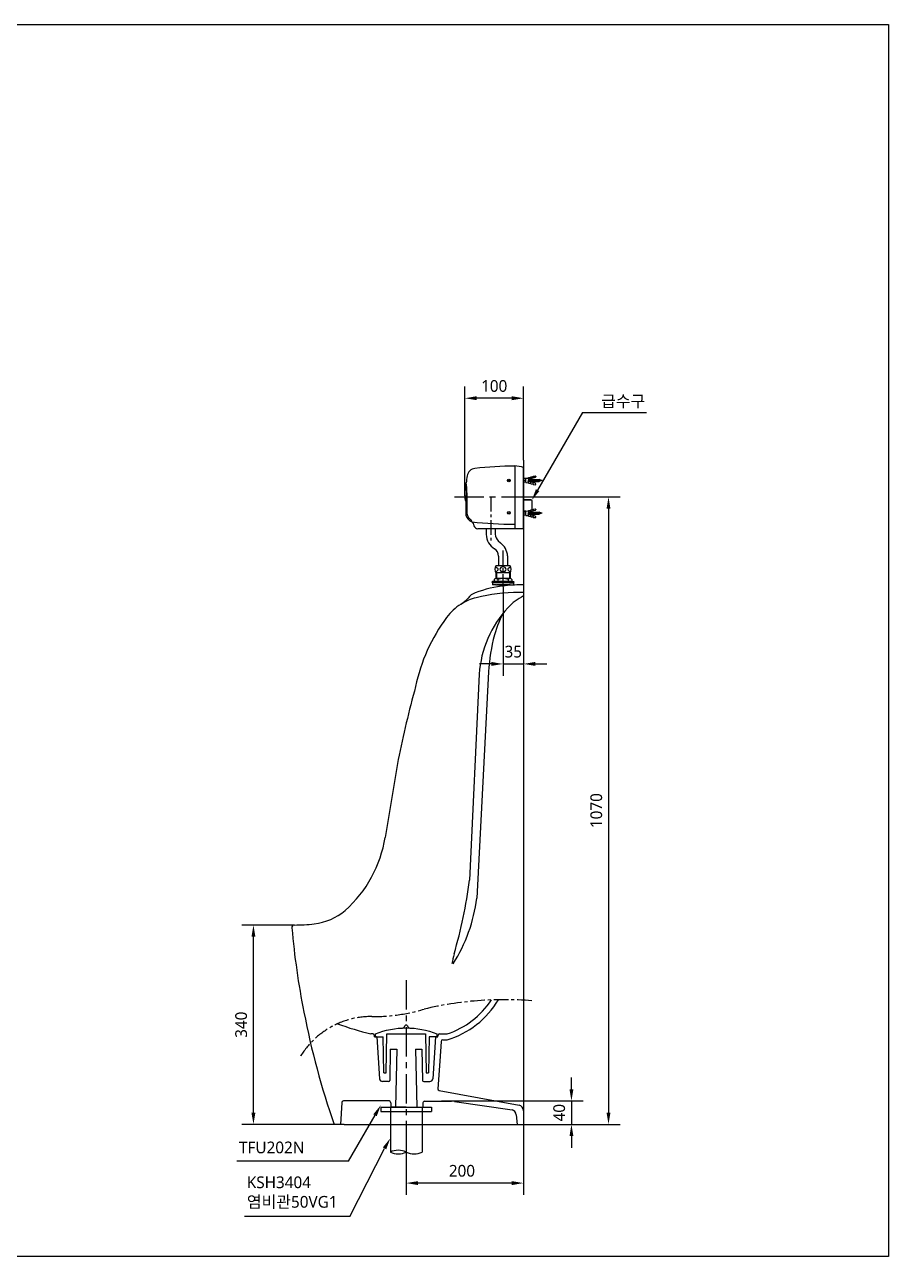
# Model space of a CAD drawing. Extents: x 56 to 5701, y -2170 to 2130.
# Drawn here: x 1683 to 3156, y 30 to 2130 of the extents above; entities that cross this region are included whole.
import ezdxf

# ---------------------------------------------------------------- set-up
doc = ezdxf.new("R2010")
doc.units = 0
doc.header["$LTSCALE"] = 20
doc.header["$MEASUREMENT"] = 0
doc.linetypes.add('Amconstr', pattern=[9999, 9999, 0])
doc.linetypes.add('CENTER', pattern=[2, 1.25, -0.25, 0.25, -0.25])
doc.layers.get('0').update_dxf_attribs({"linetype": 'CONTINUOUS'})
doc.layers.get('DEFPOINTS').update_dxf_attribs({"linetype": 'CONTINUOUS'})
for name, color, linetype in [('1', 1, 'CONTINUOUS'), ('3', 3, 'CONTINUOUS'), ('4', 4, 'CONTINUOUS'), ('5', 5, 'CONTINUOUS'), ('6', 6, 'CONTINUOUS'), ('CENTER', 2, 'CENTER'), ('FAUCET', 4, 'CONTINUOUS')]:
    doc.layers.add(name, color=color, linetype=linetype)
doc.layers.add('AM_CL', color=1, linetype='Amconstr', lineweight=15)
doc.styles.get("Standard").update_dxf_attribs({"font": 'NanumGothic.ttf'})
doc.dimstyles.get("Standard").update_dxf_attribs({"dimtxt": 0.18, "dimasz": 0.18, "dimexe": 0.18, "dimexo": 0.0625, "dimgap": 0.09, "dimtad": 0, "dimtih": 1, "dimtoh": 1, "dimdec": 4, "dimzin": 0, "dimdsep": 46, "dimtxsty": 'Standard', "dimcen": 0.09, "dimadec": 0, "dimazin": 0, "dimtfac": 1, "dimtdec": 4, "dimtofl": 0, "dimtmove": 0, "dimatfit": 3, "dimfxl": 1, "dimtolj": 1, "dimtzin": 0, "dimarcsym": 0})

# ---------------------------------------------------------------- blocks, each defined once
blk = doc.blocks.new('*D5')
at = {"color": 3, "lineweight": -2, "transparency": 16777216}
for p, q in [((2143.1, 595.2), (2053.1, 595.2)), ((2073.1, 275.2), (2073.1, 575.2)), ((2210.6, 255.2), (2053.1, 255.2))]:
    blk.add_line(p, q, dxfattribs=at)
at = {"color": 3, "transparency": 16777216}
for points in [[(2069.7, 575.2), (2076.4, 575.2), (2073.1, 595.2)], [(2069.7, 275.2), (2076.4, 275.2), (2073.1, 255.2)]]:
    blk.add_solid(points, dxfattribs=at)
at = {"layer": 'DEFPOINTS', "color": 0, "transparency": 16777216}
for p in [(2073.1, 595.2), (2143.1, 595.2), (2210.6, 255.2)]:
    blk.add_point(p, dxfattribs=at)
at = {"color": 2, "transparency": 16777216, "insert": (2052.2, 425.2), "char_height": 20, "attachment_point": 5, "rotation": 90}
blk.add_mtext('\\A1;340', dxfattribs=at)
blk = doc.blocks.new('*D10')
at = {"color": 3, "lineweight": -2, "transparency": 16777216}
for p, q in [((2433.6, 1327), (2433.6, 1513.3)), ((2533.6, 1387.5), (2533.6, 1513.3)), ((2513.6, 1493.3), (2453.6, 1493.3))]:
    blk.add_line(p, q, dxfattribs=at)
at = {"color": 3, "transparency": 16777216}
for points in [[(2453.6, 1496.7), (2453.6, 1490), (2433.6, 1493.3)], [(2513.6, 1496.7), (2513.6, 1490), (2533.6, 1493.3)]]:
    blk.add_solid(points, dxfattribs=at)
at = {"layer": 'DEFPOINTS', "color": 0, "transparency": 16777216}
for p in [(2433.6, 1493.3), (2533.6, 1387.5), (2433.6, 1327)]:
    blk.add_point(p, dxfattribs=at)
at = {"color": 2, "transparency": 16777216, "insert": (2483.6, 1514.1), "char_height": 20, "attachment_point": 5}
blk.add_mtext('\\A1;100', dxfattribs=at)
blk = doc.blocks.new('*D11')
at = {"color": 3, "lineweight": -2, "transparency": 16777216}
for p, q in [((2498.6, 1171.9), (2498.6, 1020.3)), ((2478.6, 1040.3), (2458.6, 1040.3)), ((2498.6, 1040.3), (2533.6, 1040.3)), ((2533.6, 1042.4), (2533.6, 1020.3)), ((2553.6, 1040.3), (2573.6, 1040.3))]:
    blk.add_line(p, q, dxfattribs=at)
at = {"color": 3, "transparency": 16777216}
for points in [[(2478.6, 1043.7), (2478.6, 1037), (2498.6, 1040.3)], [(2553.6, 1043.7), (2553.6, 1037), (2533.6, 1040.3)]]:
    blk.add_solid(points, dxfattribs=at)
at = {"layer": 'DEFPOINTS', "color": 0, "transparency": 16777216}
for p in [(2498.6, 1171.9), (2533.6, 1042.4), (2533.6, 1040.3)]:
    blk.add_point(p, dxfattribs=at)
at = {"color": 2, "transparency": 16777216, "insert": (2516.1, 1061.2), "char_height": 20, "attachment_point": 5}
blk.add_mtext('\\A1;35', dxfattribs=at)
blk = doc.blocks.new('*D12')
at = {"color": 3, "lineweight": -2, "transparency": 16777216}
for p, q in [((2615.3, 315.2), (2615.3, 335.2)), ((2393.8, 295.2), (2635.3, 295.2)), ((2615.3, 295.2), (2615.3, 255.2)), ((2533.6, 255.2), (2635.3, 255.2)), ((2615.3, 235.2), (2615.3, 215.2))]:
    blk.add_line(p, q, dxfattribs=at)
at = {"color": 3, "transparency": 16777216}
for points in [[(2612, 315.2), (2618.7, 315.2), (2615.3, 295.2)], [(2612, 235.2), (2618.7, 235.2), (2615.3, 255.2)]]:
    blk.add_solid(points, dxfattribs=at)
at = {"layer": 'DEFPOINTS', "color": 0, "transparency": 16777216}
for p in [(2393.8, 295.2), (2533.6, 255.2), (2615.3, 255.2)]:
    blk.add_point(p, dxfattribs=at)
at = {"color": 2, "transparency": 16777216, "insert": (2594.5, 275.2), "char_height": 20, "attachment_point": 5, "rotation": 90}
blk.add_mtext('\\A1;40', dxfattribs=at)
blk = doc.blocks.new('*D16')
at = {"color": 3, "lineweight": -2, "transparency": 16777216}
for p, q in [((2536.8, 1325.2), (2698.5, 1325.2)), ((2678.5, 1305.2), (2678.5, 275.2)), ((2533.6, 255.2), (2698.5, 255.2))]:
    blk.add_line(p, q, dxfattribs=at)
at = {"color": 3, "transparency": 16777216}
for points in [[(2675.2, 1305.2), (2681.8, 1305.2), (2678.5, 1325.2)], [(2675.2, 275.2), (2681.8, 275.2), (2678.5, 255.2)]]:
    blk.add_solid(points, dxfattribs=at)
at = {"layer": 'DEFPOINTS', "color": 0, "transparency": 16777216}
for p in [(2536.8, 1325.2), (2533.6, 255.2), (2678.5, 255.2)]:
    blk.add_point(p, dxfattribs=at)
at = {"color": 2, "transparency": 16777216, "insert": (2657.7, 790.2), "char_height": 20, "attachment_point": 5, "rotation": 90}
blk.add_mtext('\\A1;1070', dxfattribs=at)
blk = doc.blocks.new('*D67')
at = {"color": 3, "lineweight": -2, "transparency": 16777216}
for p, q in [((2533.6, 255.2), (2533.6, 135.2)), ((2333.6, 213), (2333.6, 135.2)), ((2513.6, 155.2), (2353.6, 155.2))]:
    blk.add_line(p, q, dxfattribs=at)
at = {"color": 3, "transparency": 16777216}
for points in [[(2353.6, 158.5), (2353.6, 151.8), (2333.6, 155.2)], [(2513.6, 158.5), (2513.6, 151.8), (2533.6, 155.2)]]:
    blk.add_solid(points, dxfattribs=at)
at = {"layer": 'DEFPOINTS', "color": 0, "transparency": 16777216}
for p in [(2533.6, 255.2), (2333.6, 213), (2333.6, 155.2)]:
    blk.add_point(p, dxfattribs=at)
at = {"color": 2, "transparency": 16777216, "insert": (2428.6, 176), "char_height": 20, "attachment_point": 5}
blk.add_mtext('\\A1;200', dxfattribs=at)
blk = doc.blocks.new('A$C02305F10')
at = {"layer": '1', "color": 7, "linetype": 'Continuous'}
for p, q in [((0, 61), (0, 66.3)), ((18.2, 0), (19.3, 66.2)), ((19.3, 66.2), (52.5, 66.2)), ((52.5, 66.2), (85.7, 66.2)), ((85.7, 66.2), (86.8, 0)), ((105, 66.3), (105, 61)), ((2, 61), (0, 61)), ((2, 61), (13.3, 61)), ((14.3, 0), (13.3, 61)), ((91.7, 61), (90.7, 0)), ((103, 61), (91.7, 61)), ((105, 61), (103, 61)), ((14.3, 0), (18.2, 0)), ((86.8, 0), (90.7, 0))]:
    blk.add_line(p, q, dxfattribs=at)
at = {"layer": '1', "color": 7, "linetype": 'Continuous', "extrusion": (0, 0, -1)}
for start, end in [(68.4314, 89.9999), (89.9999, 111.5686)]:
    blk.add_arc((-52.5, -66.5), 142.8, start, end, dxfattribs=at)

msp = doc.modelspace()

# ---------------------------------------------------------------- linework, layer by layer
at = {"color": 7}
msp.add_line((2533.58058, 1387.53328), (2533.58058, 255.19973), dxfattribs=at)
for p, q in [((2533.58058, 1162.19973), (2525.51205, 1162.19973)), ((2458.08058, 1022.69973), (2441.26098, 671.5046)), ((2474.08058, 1026.69973), (2454.1006, 641.07852)), ((2320.08058, 877.19973), (2297.74443, 744.67188)), ((2290.41008, 284.46709), (2290.41008, 277.46709)), ((2290.41008, 284.46709), (2376.75108, 284.46709)), ((2290.41008, 277.46709), (2376.75108, 277.46709)), ((2306.58447, 283.19973), (2306.58447, 208.02668)), ((2307.28834, 292.19973), (2307.28834, 284.46709)), ((2333.58058, 284.46709), (2307.28834, 284.46709)), ((2333.58058, 284.46709), (2359.87282, 284.46709)), ((2360.57669, 283.19973), (2360.57669, 208.02668)), ((2376.75108, 284.46709), (2376.75108, 277.46709)), ((2227.70334, 255.19973), (2210.58058, 255.19973))]:
    msp.add_line(p, q)
at = {"ltscale": 0.5}
for p, q in [((2276.45237, 409.39042), (2273.45561, 409.39042)), ((2279.45237, 404.39042), (2279.45237, 406.39042)), ((2279.45237, 404.39042), (2283.45561, 404.39042)), ((2283.45561, 404.39042), (2288.14826, 333.06219)), ((2383.45561, 404.39042), (2378.76296, 333.06219)), ((2383.45561, 404.39042), (2387.45885, 404.39042)), ((2387.45885, 404.39042), (2387.45885, 406.39042)), ((2390.45885, 409.39042), (2403.45561, 409.39042)), ((2395.9574, 399.39042), (2403.21667, 399.39042)), ((2306.45351, 383.39042), (2305.56962, 330.3571)), ((2306.45351, 383.39042), (2317.70555, 383.39042)), ((2317.70555, 383.39042), (2315.23303, 284.46709)), ((2349.45561, 383.39042), (2351.92813, 284.46709)), ((2349.45561, 383.39042), (2360.45771, 383.39042)), ((2360.45771, 383.39042), (2361.34159, 330.3571)), ((2392.96387, 396.58737), (2390.74306, 362.83107)), ((2390.74306, 362.83107), (2387.66618, 316.06259)), ((2303.5699, 328.39042), (2293.13747, 328.39042)), ((2363.34132, 328.39042), (2373.77375, 328.39042)), ((2364.98458, 294.80326), (2410.61944, 294.80326)), ((2361.98499, 291.75327), (2362.10643, 284.46709))]:
    msp.add_line(p, q, dxfattribs=at)
at = {"linetype": 'CENTER', "ltscale": 15}
msp.add_line((2227.70334, 255.19973), (2533.58058, 255.19973), dxfattribs=at)
at = {"linetype": 'CENTER'}
msp.add_lwpolyline([(2547.7259, 466.00181, 0.0786355675), (2364.19039, 451.78204, -0.074811223), (2274.90516, 439.14224, 0.2639547123), (2152.76205, 370.5121)], format="xyb", dxfattribs=at)
for centre, radius, start, end in [((2461.99894, 1133.44925), 30, 110.94898624, 140.0654258), ((2522.78016, 974.6864), 200, 95.81218242, 110.94898624), ((2525.51205, 862.19973), 300, 90, 104.02125946), ((2532.90695, 875.20048), 300, 89.87134563, 95.81218242), ((2573.61699, 1075.59523), 90, 116.41368197, 137.67126758), ((2474.63285, 1065.94296), 90, 121.89748263, 143.46125914), ((2474.63285, 1065.94296), 90, 104.02125946, 121.89748263), ((2400.65671, 1184.80225), 50, 301.89748263, 320.0654258), ((2640.71759, 1011.17912), 183, 136.90793187, 176.39060859), ((2643.3583, 940.91607), 300, 143.46125914, 168.3102448), ((2657.5367, 1041.88713), 180, 151.91214618, 166.4042534), ((2773.7096, 1011.785), 300, 164.91473413, 177.15032262), ((4002.1856, 544.37364), 1714.71587, 164.53161431, 168.80785598), ((2087.96545, 778.55037), 212.49699, 311.79592512, 350.82616179), ((1684.78429, 763.42184), 762.04052, 343.41424359, 353.0721211), ((2174.68494, 678.47951), 281.90769, 328.0155706, 352.37603021), ((2165.05809, 696.51993), 100, 276.59083087, 310.18984723), ((2143.08058, 590.69973), 4.5, 90.18404739, 184.81743695), ((3442.9382, 704.05849), 1309.29117, 184.98350223, 191.34303455), ((2142.10246, 895.19815), 300, 270.18404739, 276.59083087), ((3129.08057, 391.33609), 730.5, 167.78487907, 169.15183558), ((3533.65076, 712.89536), 1400, 190.96744476, 199.08226872), ((2326.72362, 424.16545), 4.63013, 273.97254688, 346.64863521), ((2333.34244, 422.30644), 2.25656, 87.13208195, 159.51229723), ((2333.56837, 422.30644), 2.25656, 20.49082982, 92.8710451), ((2340.18708, 424.16582), 4.63013, 193.35449185, 266.03058018), ((2390.65971, 315.86565), 3, 176.23596514, 254.05626547), ((2304.28834, 292.19973), 3, 0, 90), ((2410.61944, 274.80326), 20, 74.05626547, 90), ((2320.08253, 181.05616), 30.15968, 63.41320786, 116.58679214), ((2320.08253, 234.9972), 30.15968, 243.41320786, 296.58679214), ((2347.07863, 234.9972), 30.15968, 243.41320786, 296.58679214)]:
    msp.add_arc(centre, radius, start, end)
at = {"ltscale": 0.5}
for centre, radius, start, end in [((2359.69909, 545.28596), 152.24745, 286.60873783, 329.39760224), ((2355.17744, 550.21683), 148.87196, 288.92276174, 326.22685253), ((2416.61412, 979.50098), 587.80984, 250.0916981, 255.90409916), ((2276.45237, 406.39042), 3, 0, 90), ((2390.45885, 406.39042), 3, 90, 180), ((2395.9574, 396.39042), 3, 90, 176.23596514), ((2293.13747, 333.39042), 5, 183.76403486, 270), ((2303.5699, 330.39042), 2, 270, 359.04515873), ((2363.34132, 330.39042), 2, 180.95484127, 270), ((2373.77375, 333.39042), 5, 270, 356.23596514), ((2364.98458, 291.80326), 3, 90, 180.95484127)]:
    msp.add_arc(centre, radius, start, end, dxfattribs=at)
at = {"layer": '1', "color": 3}
for p, q in [((2634.01022, 1468.90025), (2557.58058, 1336.52023)), ((2634.01022, 1468.90025), (2743.22311, 1468.90025)), ((2235.34293, 192.82063), (2280.41008, 270.87922)), ((2237.63443, 98.20287), (2296.58447, 214.42273)), ((2235.34293, 192.82063), (2044.5283, 192.82063)), ((2237.63443, 98.20287), (2057.91384, 98.20287))]:
    msp.add_line(p, q, dxfattribs=at)
for points in [[(2554.69383, 1338.1869), (2560.46733, 1334.85357), (2547.58058, 1319.19973)], [(2283.29683, 269.21255), (2277.52333, 272.54588), (2290.41008, 288.19973)], [(2299.47122, 212.75606), (2293.69772, 216.08939), (2306.58447, 231.74323)]]:
    msp.add_solid(points, dxfattribs=at)
at = {"layer": '3', "color": 7}
for p, q in [((2304.28834, 295.19973), (2226.55709, 295.19973)), ((2389.83563, 312.98106), (2526.32751, 288.2718)), ((2416.1133, 294.0339), (2513.95426, 280.36655)), ((2223.56083, 292.34954), (2221.70334, 255.19973)), ((2521.17061, 271.60741), (2522.58058, 255.19973))]:
    msp.add_line(p, q, dxfattribs=at)
for centre, radius, start, end in [((2226.55709, 292.19973), 3, 90, 177.13759477), ((2511.20733, 270.75123), 10, 4.91156287, 74.05626547), ((2523.58058, 278.65648), 10, 0, 74.05626547)]:
    msp.add_arc(centre, radius, start, end, dxfattribs=at)
at = {"layer": '4'}
for p, q in [((2537.64964, 1356.19973), (2533.58058, 1356.19973)), ((2537.64964, 1350.19973), (2533.58058, 1350.19973)), ((2537.64964, 1357.0006), (2541.83566, 1357.23647)), ((2537.64964, 1356.19973), (2537.64964, 1357.0006)), ((2537.64964, 1350.19973), (2537.64964, 1356.19973)), ((2537.64964, 1350.19973), (2537.64964, 1349.39885)), ((2537.64964, 1349.39885), (2541.83566, 1349.16299)), ((2541.6732, 1351.59973), (2543.2287, 1355.44973)), ((2541.83566, 1358.05019), (2546.02169, 1358.28605)), ((2541.83566, 1357.23647), (2541.83566, 1358.05019)), ((2553.28501, 1358.02804), (2541.83566, 1354.9344)), ((2541.83566, 1357.23647), (2541.83566, 1353.19973)), ((2541.83566, 1354.79973), (2560.31784, 1354.79973)), ((2541.83566, 1349.16299), (2541.83566, 1353.19973)), ((2541.83566, 1351.59973), (2560.31784, 1351.59973)), ((2553.28501, 1348.37141), (2541.83566, 1351.46505)), ((2541.83566, 1349.16299), (2541.83566, 1348.34926)), ((2541.83566, 1348.34926), (2546.02169, 1348.1134)), ((2543.22058, 1350.94973), (2545.0387, 1355.44973)), ((2545.03058, 1350.94973), (2546.8487, 1355.44973)), ((2546.02169, 1359.15481), (2550.20771, 1359.39067)), ((2546.02169, 1358.28605), (2546.02169, 1359.15481)), ((2546.02169, 1358.28605), (2546.02169, 1356.06547)), ((2546.02169, 1348.1134), (2546.02169, 1350.33398)), ((2546.02169, 1348.1134), (2546.02169, 1347.24464)), ((2546.02169, 1347.24464), (2550.20771, 1347.00878)), ((2546.84058, 1350.94973), (2548.6587, 1355.44973)), ((2548.65058, 1350.94973), (2550.4687, 1355.44973)), ((2550.20771, 1360.28302), (2553.86561, 1360.48912)), ((2550.20771, 1359.39067), (2550.20771, 1360.28302)), ((2550.20771, 1359.39067), (2550.20771, 1357.19655)), ((2550.20771, 1347.00878), (2550.20771, 1349.2029)), ((2550.20771, 1347.00878), (2550.20771, 1346.11643)), ((2550.20771, 1346.11643), (2553.86561, 1345.91033)), ((2550.46058, 1350.94973), (2552.2787, 1355.44973)), ((2552.27058, 1350.94973), (2554.0887, 1355.44973)), ((2554.08058, 1350.94973), (2555.8987, 1355.44973)), ((2554.39373, 1359.98991), (2554.39373, 1359.47611)), ((2554.39373, 1346.40954), (2554.39373, 1346.92334)), ((2555.89058, 1350.94973), (2557.7087, 1355.44973)), ((2557.70058, 1350.94973), (2559.5187, 1355.44973)), ((2559.51058, 1350.94973), (2561.3287, 1355.44973)), ((2564.18058, 1353.19973), (2560.31784, 1354.79973)), ((2564.18058, 1353.19973), (2560.31784, 1351.59973)), ((2533.58058, 1320.69973), (2546.08058, 1320.69973)), ((2547.2195, 1319.56081), (2533.58058, 1319.56081)), ((2541.83566, 1302.05019), (2546.02169, 1302.28605)), ((2541.83566, 1301.23647), (2541.83566, 1302.05019)), ((2553.28501, 1302.02804), (2541.83566, 1298.9344)), ((2546.02169, 1303.15481), (2550.20771, 1303.39067)), ((2546.02169, 1302.28605), (2546.02169, 1303.15481)), ((2546.02169, 1302.28605), (2546.02169, 1300.06547)), ((2546.08058, 1320.69973), (2547.58058, 1319.19973)), ((2547.58058, 1319.19973), (2547.58058, 1317.69973)), ((2547.58058, 1317.69973), (2547.58058, 1303.24265)), ((2550.20771, 1304.28302), (2553.86561, 1304.48912)), ((2550.20771, 1303.39067), (2550.20771, 1304.28302)), ((2550.20771, 1303.39067), (2550.20771, 1301.19655)), ((2554.39373, 1303.98991), (2554.39373, 1303.47611)), ((2537.64964, 1300.83865), (2533.58058, 1300.83865)), ((2537.64964, 1300.19973), (2533.58058, 1300.19973)), ((2537.64964, 1294.19973), (2533.58058, 1294.19973)), ((2537.64964, 1301.0006), (2541.83566, 1301.23647)), ((2537.64964, 1300.19973), (2537.64964, 1301.0006)), ((2537.64964, 1294.19973), (2537.64964, 1300.19973)), ((2537.64964, 1294.19973), (2537.64964, 1293.39885)), ((2537.64964, 1293.39885), (2541.83566, 1293.16299)), ((2541.6732, 1295.59973), (2543.2287, 1299.44973)), ((2541.83566, 1301.23647), (2541.83566, 1297.19973)), ((2541.83566, 1298.79973), (2560.31784, 1298.79973)), ((2541.83566, 1293.16299), (2541.83566, 1297.19973)), ((2541.83566, 1295.59973), (2560.31784, 1295.59973)), ((2553.28501, 1292.37141), (2541.83566, 1295.46505)), ((2541.83566, 1293.16299), (2541.83566, 1292.34926)), ((2541.83566, 1292.34926), (2546.02169, 1292.1134)), ((2543.22058, 1294.94973), (2545.0387, 1299.44973)), ((2544.66809, 1299.69973), (2546.08058, 1299.69973)), ((2545.03058, 1294.94973), (2546.8487, 1299.44973)), ((2546.02169, 1292.1134), (2546.02169, 1294.33398)), ((2546.02169, 1292.1134), (2546.02169, 1291.24464)), ((2546.02169, 1291.24464), (2550.20771, 1291.00878)), ((2546.60355, 1300.22269), (2546.08058, 1299.69973)), ((2546.84058, 1294.94973), (2548.6587, 1299.44973)), ((2548.65058, 1294.94973), (2550.4687, 1299.44973)), ((2550.20771, 1291.00878), (2550.20771, 1293.2029)), ((2550.20771, 1291.00878), (2550.20771, 1290.11643)), ((2550.20771, 1290.11643), (2553.86561, 1289.91033)), ((2550.46058, 1294.94973), (2552.2787, 1299.44973)), ((2552.27058, 1294.94973), (2554.0887, 1299.44973)), ((2554.08058, 1294.94973), (2555.8987, 1299.44973)), ((2554.39373, 1290.40954), (2554.39373, 1290.92334)), ((2555.89058, 1294.94973), (2557.7087, 1299.44973)), ((2557.70058, 1294.94973), (2559.5187, 1299.44973)), ((2559.51058, 1294.94973), (2561.3287, 1299.44973)), ((2564.18058, 1297.19973), (2560.31784, 1298.79973)), ((2564.18058, 1297.19973), (2560.31784, 1295.59973))]:
    msp.add_line(p, q, dxfattribs=at)
for centre, radius, start, end in [((2552.89373, 1359.47611), 1.5, 285.12039838, 0), ((2552.89373, 1346.92334), 1.5, 0, 74.87960162), ((2553.89373, 1359.98991), 0.5, 0, 93.22492915), ((2553.89373, 1346.40954), 0.5, 266.77507085, 0), ((2552.89373, 1303.47611), 1.5, 285.12039838, 0), ((2553.89373, 1303.98991), 0.5, 0, 93.22492915), ((2552.89373, 1290.92334), 1.5, 0, 74.87960162), ((2553.89373, 1290.40954), 0.5, 266.77507085, 0)]:
    msp.add_arc(centre, radius, start, end, dxfattribs=at)
at = {"layer": '5'}
msp.add_lwpolyline([(55.69321, 2130.26254), (3155.69321, 2130.26254), (3155.69321, 30.26254), (55.69321, 30.26254)], close=True, dxfattribs=at)
at = {"layer": '6'}
for p, q in [((2518.62122, 1377.72704), (2518.62122, 1270.94953)), ((2533.58058, 1270.94953), (2533.58058, 1375.01083)), ((2437.14717, 1332.17813), (2437.14717, 1296.92404)), ((2435.15352, 1318.62551), (2435.10331, 1318.16422)), ((2447.4943, 1280.58002), (2448.94279, 1275.80059)), ((2518.62122, 1270.83087), (2455.64189, 1270.83087)), ((2518.58058, 1270.94953), (2533.58058, 1270.94953))]:
    msp.add_line(p, q, dxfattribs=at)
msp.add_lwpolyline([(2435.84568, 1348.92607, 0.3483551266), (2435.47105, 1348.65244, 0.0333361405), (2434.59898, 1344.41324, 0.0141314932), (2434.10587, 1339.86431, 0.0100363636), (2433.72188, 1333.43386, 0.0100363636), (2433.59626, 1326.99318, 0.0141314932), (2433.72817, 1322.4195, 0.0408462267), (2434.26235, 1318.9279, 0.3483551266), (2434.61417, 1318.62551, 0.3575751928)], format="xyb", dxfattribs=at)
for centre, radius in [((2508.58058, 1352.93053), 2.25), ((2508.58058, 1352.93053), 1.5), ((2508.58058, 1297.93053), 2.25), ((2508.58058, 1297.93053), 1.5)]:
    msp.add_circle(centre, radius, dxfattribs=at)
for centre, radius, start, end in [((2452.25985, 1358.72127), 15, 95.95315741, 171.65287051), ((2531.28058, 600.93018), 776.9, 90.93365925, 95.95315741), ((2518.58058, 1337.92984), 40, 67.97568716, 90), ((2367.47676, 1335.18319), 69.73519, 345.87421553, 11.36073641), ((2833.18144, 1302.83078), 400, 171.65287051, 173.3835076), ((3335.0983, 1321.16862), 900, 180.19126658, 181.73426601), ((2450.23125, 1296.81215), 15, 191.07402706, 251.48685531), ((2451.52872, 1298.14589), 14.43337, 184.85618803, 246.31778221), ((2527.29152, 2075.37713), 797, 264.10741119, 269.37668571), ((2444.62326, 1279.7099), 3, 16.86032402, 73.63716735), ((2455.64189, 1277.83087), 7, 196.86032402, 270)]:
    msp.add_arc(centre, radius, start, end, dxfattribs=at)
at = {"layer": 'AM_CL', "color": 2}
msp.add_line((2533.58058, 1175.19973), (2533.58058, 534.34068), dxfattribs=at)
at = {"layer": 'CENTER', "color": 2, "linetype": 'CENTER'}
for p, q in [((2565.66302, 1353.19973), (2533.58058, 1353.19973)), ((2477.58058, 1325.31839), (2477.58058, 1250.97111)), ((2565.66302, 1297.19973), (2533.58058, 1297.19973)), ((2498.58058, 1233.52732), (2498.58058, 1171.8823))]:
    msp.add_line(p, q, dxfattribs=at)
at = {"layer": 'CENTER', "color": 2, "linetype": 'CENTER', "ltscale": 2}
for p, q in [((2415.83062, 1325.19973), (2536.83252, 1325.19973)), ((2333.58058, 501.14523), (2333.58058, 213.02668)), ((2333.58058, 501.14523), (2333.58058, 213.02668))]:
    msp.add_line(p, q, dxfattribs=at)
at = {"layer": 'DEFPOINTS', "color": 0, "linetype": 'ByBlock'}
msp.add_point((2533.58058, 255.19973), dxfattribs=at)
msp.add_point((2533.58058, 255.19973), dxfattribs=at)
at = {"layer": 'FAUCET', "color": 4}
for p, q in [((2469.68058, 1270.83087), (2469.68058, 1261.38442)), ((2485.48058, 1270.83087), (2485.48058, 1261.02064)), ((2490.62102, 1250.08004), (2494.19971, 1246.95874)), ((2490.68058, 1224.2919), (2490.68058, 1207.76839)), ((2506.48058, 1224.34998), (2506.48058, 1207.76839)), ((2510.58058, 1207.76839), (2486.58058, 1207.76839)), ((2506.48058, 1207.76839), (2490.68058, 1207.76839)), ((2480.08058, 1178.81839), (2480.08058, 1178.31839)), ((2487.48058, 1178.81839), (2480.08058, 1178.81839)), ((2480.58058, 1178.31839), (2480.08058, 1178.31839)), ((2483.58058, 1180.81839), (2480.58058, 1180.81839)), ((2516.58058, 1178.31839), (2480.58058, 1178.31839)), ((2480.58058, 1178.31839), (2480.58058, 1175.31839)), ((2483.58058, 1184.31839), (2483.58058, 1180.81839)), ((2513.58058, 1180.81839), (2483.58058, 1180.81839)), ((2510.58058, 1195.76839), (2486.57108, 1195.78108)), ((2486.58058, 1195.78107), (2486.58058, 1185.8088)), ((2486.58058, 1185.81839), (2487.48058, 1185.81839)), ((2487.48058, 1195.7806), (2487.48058, 1185.81839)), ((2509.68058, 1185.81839), (2487.48058, 1185.81839)), ((2509.68058, 1178.81839), (2487.48058, 1178.81839)), ((2489.58058, 1184.31839), (2489.58058, 1180.81839)), ((2507.58058, 1184.31839), (2507.58058, 1180.81839)), ((2509.68058, 1195.76887), (2509.68058, 1185.81839)), ((2510.58058, 1185.81839), (2509.68058, 1185.81839)), ((2509.68058, 1178.81839), (2517.08058, 1178.81839)), ((2510.58058, 1195.76839), (2510.58058, 1185.8088)), ((2513.58058, 1184.31839), (2513.58058, 1180.81839)), ((2513.58058, 1180.81839), (2516.58058, 1180.81839)), ((2516.58058, 1178.31839), (2517.08058, 1178.31839)), ((2516.58058, 1178.31839), (2516.58058, 1175.31839)), ((2517.08058, 1178.81839), (2517.08058, 1178.31839)), ((2486.58058, 1175.31839), (2480.58058, 1175.31839)), ((2486.58058, 1175.31839), (2487.48058, 1175.31839)), ((2510.58058, 1175.31839), (2487.48058, 1175.31839)), ((2489.22928, 1175.31839), (2498.58058, 1175.31839)), ((2507.93188, 1175.31839), (2498.58058, 1175.31839)), ((2510.58058, 1175.31839), (2516.58058, 1175.31839))]:
    msp.add_line(p, q, dxfattribs=at)
for centre, radius, start, end in [((2501.62046, 1263.5167), 32.03726, 184.46851824, 237.37352246), ((2500.48058, 1261.38442), 15, 180, 228.90540038), ((2474.50089, 1221.61872), 32.09611, 4.88157774, 52.13923793), ((2475.68058, 1224.2919), 15, 0, 54.70560532), ((2494.58058, 1201.76839), 10, 143.13010235, 216.86989765), ((2502.58058, 1201.76839), 10, 323.13010235, 36.86989765), ((2480.58058, 1179.81839), 1, 90, 270), ((2486.58058, 1182.06839), 3.75, 36.86989765, 143.13010235), ((2498.58058, 1158.06839), 27.75, 71.07535558, 108.92464442), ((2510.58058, 1182.04428), 3.76451, 37.16340115, 142.83659885), ((2516.58058, 1179.81839), 1, 270, 90)]:
    msp.add_arc(centre, radius, start, end, dxfattribs=at)
at = {"layer": 'FAUCET', "color": 4, "extrusion": (0, 0, -1)}
for centre, start_param, end_param in [((2484.3519, 1201.57974), 1.7604916606, 4.4931926396), ((2512.74595, 1201.57974), -1.3624876177, 1.3921057734)]:
    msp.add_ellipse(centre, major_axis=(-5.51486, 0), ratio=0.7633054456, start_param=start_param, end_param=end_param, dxfattribs=at)
msp.add_ellipse((2498.58619, 1201.57974), major_axis=(5.51486, 0), ratio=0.7633054456, dxfattribs=at)

# ---------------------------------------------------------------- block references
msp.add_blockref('A$C02305F10', (2280.9556, 343.39044))

# ---------------------------------------------------------------- texts
at = {"layer": '1', "color": 2, "char_height": 20}
for s, insert, attachment_point in [('급수구', (2741.30167, 1498.22879), 3), ('TFU202N', (2048.42217, 225.982), 1), ('KSH3404\\P염비관50VG1', (2061.80771, 166.57545), 1)]:
    msp.add_mtext(s, dxfattribs=dict(at, insert=insert, attachment_point=attachment_point))

# ---------------------------------------------------------------- dimensions: what is measured, and where the dimension line sits
for base, p1, p2, picture, middle in [((2433.59626, 1493.31872), (2533.58058, 1387.53328), (2433.59626, 1326.99318), '*D10', (2483.58842, 1514.13417)), ((2533.58058, 1040.31771), (2498.58058, 1171.8823), (2533.58058, 1042.37119), '*D11', (2516.08058, 1061.21899))]:
    dim = msp.add_linear_dim(base=base, p1=p1, p2=p2, dimstyle='Standard', override={"dimtxt": 20, "dimasz": 20, "dimexe": 20, "dimexo": 0, "dimgap": 10, "dimtad": 1, "dimtih": 0, "dimdec": 0, "dimzin": 8, "dimclrd": 3, "dimclre": 3, "dimclrt": 2, "dimtdec": 0, "dimtix": 1, "dimtofl": 1})
    dim.commit()
    dim.dimension.update_dxf_attribs({"geometry": picture, "text_midpoint": middle})
for base, p1, p2, picture, middle in [((2678.50285, 255.19973), (2536.83252, 1325.19973), (2533.58058, 255.19973), '*D16', (2657.6874, 790.19973)), ((2073.06367, 595.1997), (2210.58058, 255.19973), (2143.06612, 595.1997), '*D5', (2052.16238, 425.19971)), ((2615.34372, 255.19973), (2393.75108, 295.19973), (2533.58058, 255.19973), '*D12', (2594.52827, 275.19973))]:
    dim = msp.add_linear_dim(base=base, p1=p1, p2=p2, angle=90, dimstyle='Standard', override={"dimtxt": 20, "dimasz": 20, "dimexe": 20, "dimexo": 0, "dimgap": 10, "dimtad": 1, "dimtih": 0, "dimdec": 0, "dimzin": 8, "dimclrd": 3, "dimclre": 3, "dimclrt": 2, "dimtdec": 0, "dimtix": 1, "dimtofl": 1})
    dim.commit()
    dim.dimension.update_dxf_attribs({"geometry": picture, "text_midpoint": middle})
dim = msp.add_linear_dim(base=(2333.58058, 155.15394), p1=(2533.58058, 255.19973), p2=(2333.58058, 213.02668), dimstyle='Standard', override={"dimtxt": 20, "dimasz": 20, "dimexe": 20, "dimexo": 0, "dimgap": 10, "dimtad": 1, "dimtih": 0, "dimdec": 0, "dimzin": 8, "dimclrd": 3, "dimclre": 3, "dimclrt": 2, "dimtdec": 0, "dimtix": 1, "dimtofl": 1})
dim.commit()
dim.dimension.update_dxf_attribs({"geometry": '*D67', "text_midpoint": (2428.58058, 155.15394), "dimtype": 160})

doc.saveas('drawing.dxf')
